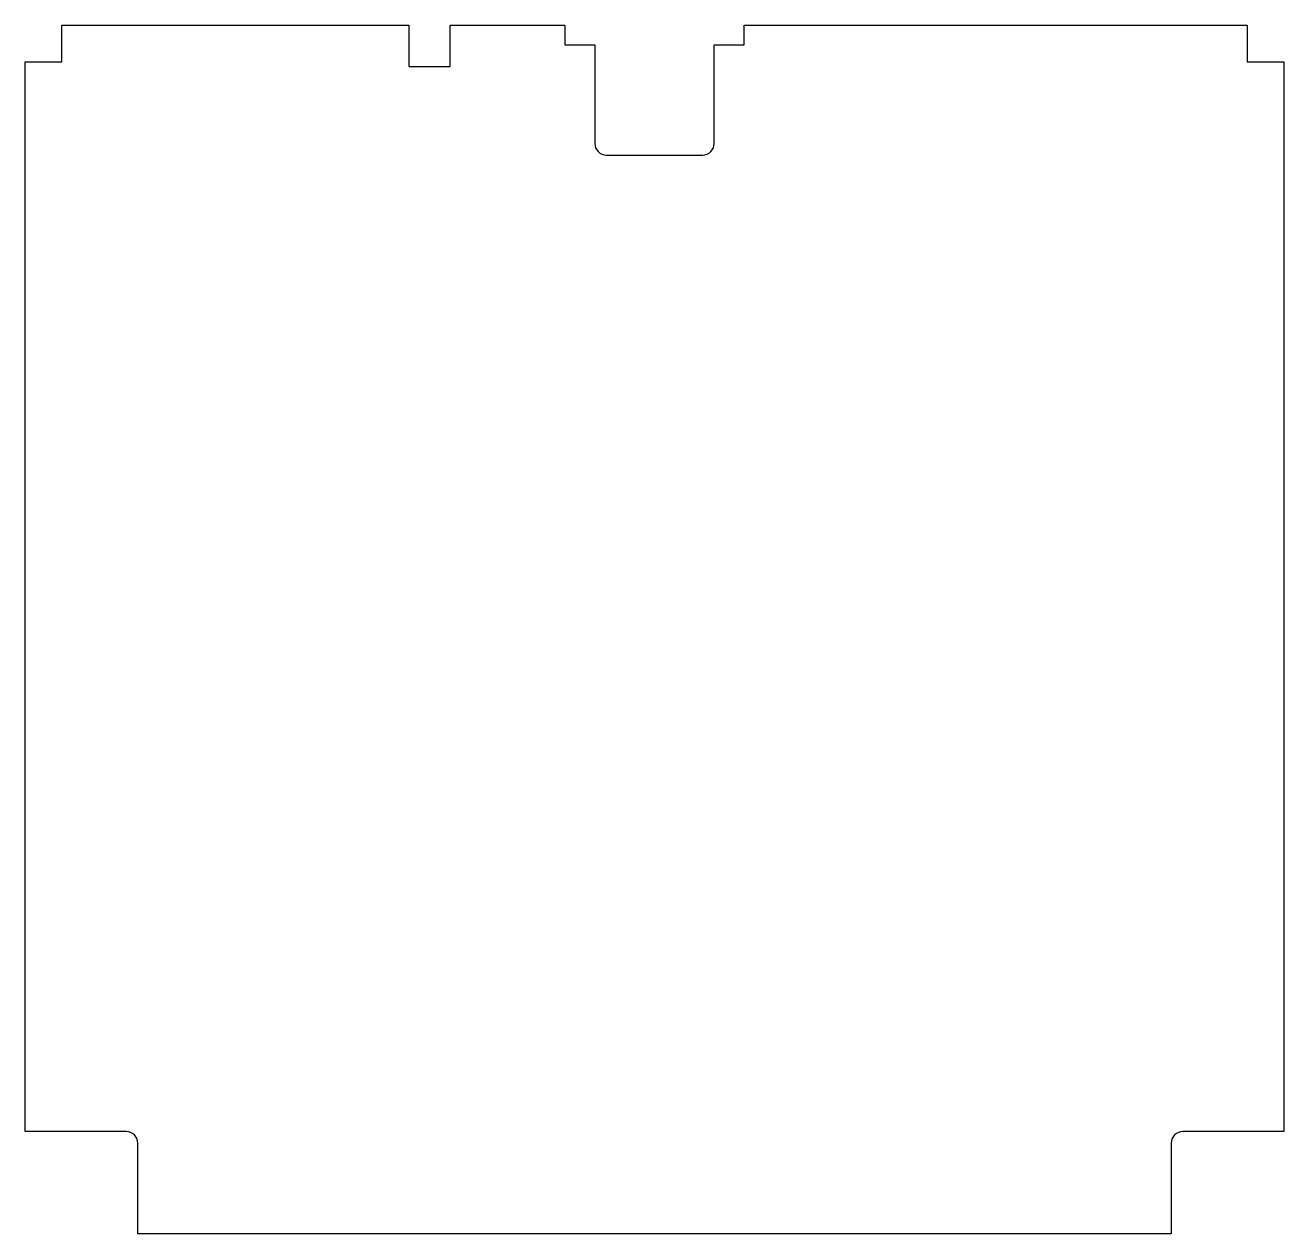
# Model space of a CAD drawing. Header units: millimetres. Extents: x -410 to 138, y -35 to 491.
import ezdxf

# ---------------------------------------------------------------- set-up
doc = ezdxf.new("R2010")
doc.units = ezdxf.units.MM
doc.layers.get('0').update_dxf_attribs({"linetype": 'CONTINUOUS'})

msp = doc.modelspace()

# ---------------------------------------------------------------- linework, layer by layer
msp.add_lwpolyline([(-410, 475), (-394, 475), (-394, 491), (-243, 491), (-243, 473), (-225, 473), (-225, 491), (-175, 491), (-175, 482.5), (-162, 482.5), (-162, 439.5, 0.414214), (-157, 434.5), (-115, 434.5, 0.414214), (-110, 439.5), (-110, 482.5), (-97, 482.5), (-97, 491), (122, 491), (122, 475), (138, 475), (138, 9.5), (94, 9.5, 0.414214), (89, 4.5), (89, -35), (-361, -35), (-361, 4.5, 0.414214), (-366, 9.5), (-410, 9.5)], format="xyb", close=True)

doc.saveas('drawing.dxf')
